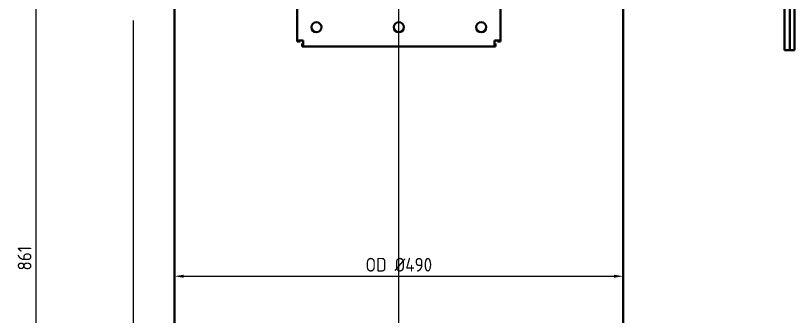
# Model space of a CAD drawing. Header units: millimetres. Extents: x 0 to 5945, y 0 to 4205.
# Drawn here: x 1665 to 2516, y 884 to 1213 of the extents above; entities that cross this region are included whole.
import ezdxf

# ---------------------------------------------------------------- set-up
doc = ezdxf.new("R2010")
doc.units = ezdxf.units.MM
doc.header["$LTSCALE"] = 5
doc.layers.get('0').update_dxf_attribs({"color": 3, "lineweight": 25})
for name, color, linetype, lineweight in [('가시적인 것(ISO)', 3, 'Continuous', 40), ('중심선(ISO)', 1, 'Continuous', 25), ('치수(ISO)', 2, 'Continuous', 25)]:
    doc.layers.add(name, color=color, linetype=linetype, lineweight=lineweight)
doc.styles.add('치수 텍스트_PSTEK_POSCO', font='isocp.shx')
doc.dimstyles.new('치수_PSTEK_POSCO', dxfattribs={"dimscale": 5, "dimtxt": 3, "dimasz": 2, "dimexe": 2, "dimexo": 2.5, "dimgap": 1, "dimtad": 1, "dimrnd": 1e-08, "dimdsep": 46, "dimtxsty": '치수 텍스트_PSTEK_POSCO', "dimcen": 0.09, "dimdle": 10, "dimclrd": 7, "dimclre": 7, "dimclrt": 2, "dimadec": 1, "dimazin": 2, "dimtfac": 1, "dimtmove": 0, "dimatfit": 3, "dimfxl": 0, "dimtolj": 1, "dimlwd": -1, "dimlwe": -1, "dimarcsym": 0})

# ---------------------------------------------------------------- blocks, each defined once
blk = doc.blocks.new('*D43')
at = {"layer": 'Defpoints', "color": 0}
for p in [(3626.88, 1520.99), (1793.88, 1219.99), (3626.88, 310.46)]:
    blk.add_point(p, dxfattribs=at)
at = {"layer": '치수(ISO)', "color": 7}
for p, q in [((3626.88, 1508.49), (3626.88, 300.46)), ((1793.88, 1207.49), (1793.88, 300.46)), ((1803.88, 310.46), (3616.88, 310.46))]:
    blk.add_line(p, q, dxfattribs=at)
for points in [[(1803.88, 312.12), (1803.88, 308.79), (1793.88, 310.46)], [(3616.88, 312.12), (3616.88, 308.79), (3626.88, 310.46)]]:
    blk.add_solid(points, dxfattribs=at)
at = {"layer": '치수(ISO)', "color": 2, "insert": (2540.76, 323.71), "char_height": 15, "attachment_point": 4, "style": '치수 텍스트_PSTEK_POSCO'}
blk.add_mtext('\\A1;(1833)', dxfattribs=at)
blk = doc.blocks.new('*D48')
at = {"layer": 'Defpoints', "color": 0}
for p in [(1687.75, 1464.99), (2023.88, 1464.99), (2708.88, 603.99)]:
    blk.add_point(p, dxfattribs=at)
at = {"layer": '치수(ISO)', "color": 7}
for p, q in [((2011.38, 1464.99), (1677.75, 1464.99)), ((1687.75, 613.99), (1687.75, 1454.99)), ((2696.38, 603.99), (1677.75, 603.99))]:
    blk.add_line(p, q, dxfattribs=at)
for points in [[(1686.08, 1454.99), (1689.41, 1454.99), (1687.75, 1464.99)], [(1686.08, 613.99), (1689.41, 613.99), (1687.75, 603.99)]]:
    blk.add_solid(points, dxfattribs=at)
at = {"layer": '치수(ISO)', "color": 2, "insert": (1675.25, 934.28), "char_height": 15, "attachment_point": 4, "rotation": 90, "style": '치수 텍스트_PSTEK_POSCO'}
blk.add_mtext('\\A1;861', dxfattribs=at)
blk = doc.blocks.new('*D60')
at = {"color": 7}
for p, q in [((1838.88, 916.73), (1838.88, 937.98)), ((2328.88, 916.73), (2328.88, 937.98)), ((1848.88, 927.98), (2318.88, 927.98))]:
    blk.add_line(p, q, dxfattribs=at)
for points in [[(1848.88, 929.65), (1848.88, 926.32), (1838.88, 927.98)], [(2318.88, 929.65), (2318.88, 926.32), (2328.88, 927.98)]]:
    blk.add_solid(points, dxfattribs=at)
at = {"layer": 'Defpoints', "color": 0}
for p in [(2328.88, 927.98), (1838.88, 904.23), (2328.88, 904.23)]:
    blk.add_point(p, dxfattribs=at)
at = {"color": 2, "insert": (2083.88, 940.59), "char_height": 15, "attachment_point": 5, "style": '치수 텍스트_PSTEK_POSCO'}
blk.add_mtext('\\A1;OD %%C490', dxfattribs=at)

msp = doc.modelspace()

# ---------------------------------------------------------------- linework, layer by layer
at = {"layer": '가시적인 것(ISO)'}
for p, q in [((2504.8806, 1754.9862), (2504.8806, 1174.9862)), ((2510.8806, 1754.9862), (2510.8806, 1174.9862)), ((2510.8806, 1754.9862), (2510.8806, 1174.9862)), ((2515.8806, 1754.9862), (2515.8806, 1174.9862)), ((2515.8806, 1174.9862), (2515.8806, 1754.9862)), ((1972.8806, 1185.3862), (1972.8806, 1744.5862)), ((2194.8806, 1744.5862), (2194.8806, 1185.3862)), ((1838.8806, 846.9862), (1838.8806, 1219.9862)), ((2328.8806, 846.9862), (2328.8806, 1219.9862)), ((1972.8806, 1185.3862), (1979.2806, 1185.3862)), ((1972.8806, 1185.3862), (1972.8806, 1184.449)), ((1976.0806, 1184.449), (1972.8806, 1184.449)), ((1976.0806, 1185.3862), (1976.0806, 1184.449)), ((1979.2806, 1182.1862), (1978.3433, 1182.1862)), ((1978.3433, 1182.1862), (1978.3433, 1178.9862)), ((1978.8806, 1184.9862), (1978.8806, 1185.3862)), ((1979.2806, 1184.9862), (1978.8806, 1184.9862)), ((1979.2806, 1185.3862), (1979.2806, 1178.9862)), ((2188.4806, 1178.9862), (2188.4806, 1185.3862)), ((2188.4806, 1185.3862), (2194.8806, 1185.3862)), ((2188.8806, 1184.9862), (2188.4806, 1184.9862)), ((2188.4806, 1182.1862), (2189.4179, 1182.1862)), ((2188.8806, 1185.3862), (2188.8806, 1184.9862)), ((2189.4179, 1182.1862), (2189.4179, 1178.9862)), ((2191.6806, 1185.3862), (2191.6806, 1184.449)), ((2191.6806, 1184.449), (2194.8806, 1184.449)), ((2194.8806, 1184.449), (2194.8806, 1185.3862)), ((1978.3433, 1178.9862), (1979.2806, 1178.9862)), ((2188.4806, 1178.9862), (1979.2806, 1178.9862)), ((2188.4806, 1178.9862), (2189.4179, 1178.9862)), ((2510.8806, 1174.9862), (2504.8806, 1174.9862)), ((2515.8806, 1174.9862), (2510.8806, 1174.9862))]:
    msp.add_line(p, q, dxfattribs=at)
for centre in [(1993.8806, 1199.9862), (2083.8806, 1199.9862), (2173.8806, 1199.9862)]:
    msp.add_circle(centre, 5.5, dxfattribs=at)
at = {"layer": '중심선(ISO)', "linetype": 'Continuous'}
msp.add_line((2083.8806, 765.8457), (2083.8806, 1448.142), dxfattribs=at)

# ---------------------------------------------------------------- dimensions: what is measured, and where the dimension line sits
dim = msp.add_linear_dim(base=(2328.8806, 927.9848), p1=(1838.8806, 904.2251), p2=(2328.8806, 904.2251), text='OD %%C<>', dimstyle='치수_PSTEK_POSCO')
dim.commit()
dim.dimension.update_dxf_attribs({"geometry": '*D60', "text_midpoint": (2083.8806, 940.5891)})
at = {"layer": '치수(ISO)', "color": 7}
dim = msp.add_linear_dim(base=(3626.8806, 310.4571), p1=(1793.8806, 1219.9862), p2=(3626.8806, 1520.9862), angle=180, text='(<>)', dimstyle='치수_PSTEK_POSCO', override={"dimgap": 1, "dimdec": 2, "dimtol": 0, "dimlim": 0, "dimtp": 0, "dimtm": 0, "dimtdec": 2, "dimtofl": 0, "dimatfit": 1}, dxfattribs=at)
dim.commit()
dim.dimension.update_dxf_attribs({"geometry": '*D43', "text_midpoint": (2564.0056, 310.4571), "dimtype": 160})
dim = msp.add_linear_dim(base=(1687.7482, 1464.9862), p1=(2708.8806, 603.9862), p2=(2023.8806, 1464.9862), angle=270, dimstyle='치수_PSTEK_POSCO', override={"dimdec": 2, "dimtp": 0, "dimtm": 0, "dimtdec": 2, "dimtofl": 0, "dimatfit": 1}, dxfattribs=at)
dim.commit()
dim.dimension.update_dxf_attribs({"geometry": '*D48', "text_midpoint": (1687.7482, 946.2782), "dimtype": 160})

doc.saveas('drawing.dxf')
